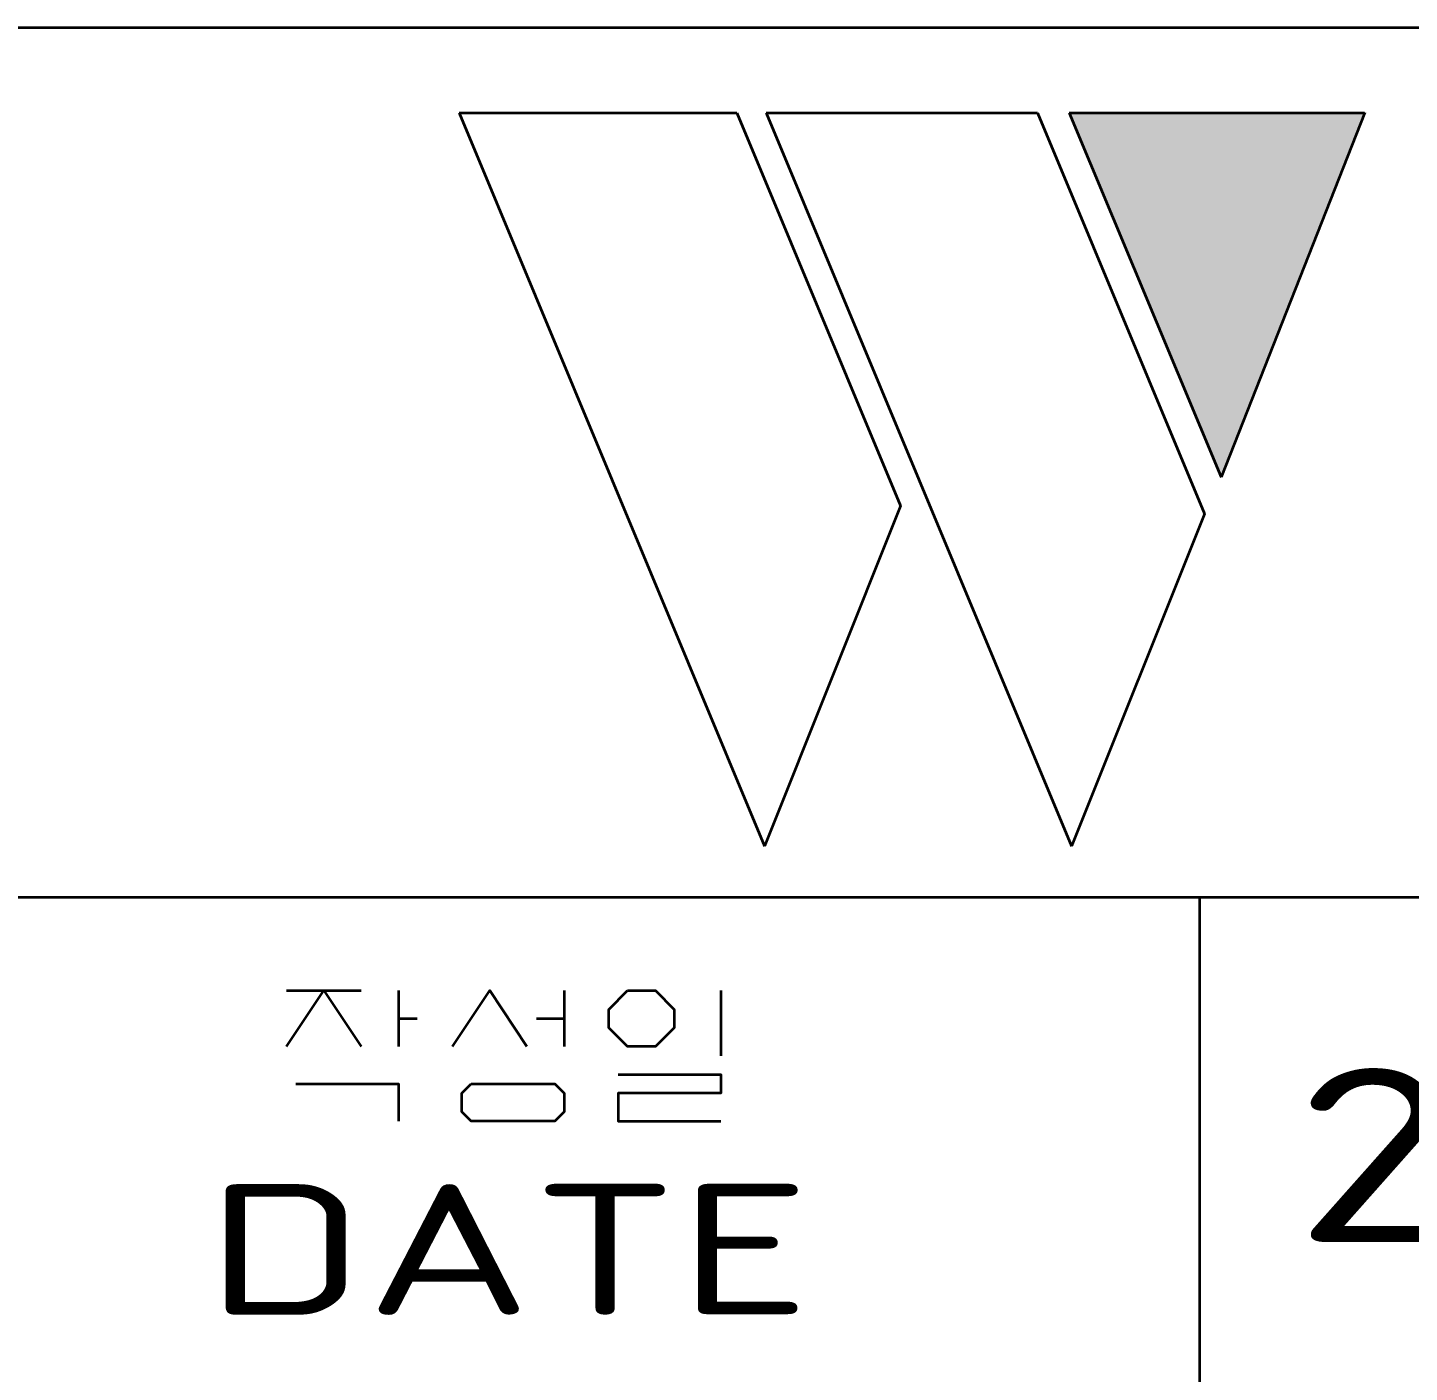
# Model space of a CAD drawing. Extents: x 23 to 417, y 3 to 294.
# Drawn here: x 277.16 to 296.22, y 31.68 to 50.24 of the extents above; entities that cross this region are included whole.
import ezdxf
from ezdxf.enums import TextEntityAlignment as Align

# ---------------------------------------------------------------- set-up
doc = ezdxf.new("R2010")
doc.units = 0
doc.layers.get('0').update_dxf_attribs({"lineweight": 13})
doc.layers.add('5', color=7, linetype='Continuous', lineweight=13)
doc.layers.add('6', color=7, linetype='Continuous', lineweight=13)
doc.styles.get("Standard").update_dxf_attribs({"font": 'isocp.shx'})

# ---------------------------------------------------------------- blocks, each defined once
blk = doc.blocks.new('BLOCK4')
at = {"layer": '5', "color": 7, "lineweight": 13}
blk.add_text('2017.07.13', height=2.4, dxfattribs=at).set_placement((294.634, 33.481), (312.911, 33.481), align=Align.FIT)
blk = doc.blocks.new('BLOCK8')
at = {"layer": '5', "color": 7, "lineweight": 13}
blk.add_text('DATE', height=1.8, dxfattribs=at).set_placement((279.616, 32.479), (287.965, 32.479), align=Align.FIT)
blk = doc.blocks.new('BLOCK45')
at = {"color": 1, "lineweight": 5}
for points in [[(295.606, 49.062), (291.531, 49.062), (293.625, 44.033)], [(295.608, 49.066), (295.606, 49.062), (295.606, 49.062)]]:
    blk.add_solid(points, dxfattribs=at)

msp = doc.modelspace()

# ---------------------------------------------------------------- linework, layer by layer
at = {"color": 7, "lineweight": 35}
for p, q in [((230.762, 50.238), (409.762, 50.238)), ((250.762, 38.238), (337.762, 38.238)), ((293.331, 10.238), (293.331, 38.238))]:
    msp.add_line(p, q, dxfattribs=at)
at = {"color": 7, "lineweight": 35, "ltscale": 0.025714}
msp.add_line((280.731, 36.949), (281.759, 36.949), dxfattribs=at)
at = {"color": 7, "lineweight": 35, "ltscale": 0.019286}
for p, q in [((282.274, 36.949), (282.274, 36.177)), ((284.562, 36.949), (284.562, 36.177))]:
    msp.add_line(p, q, dxfattribs=at)
at = {"color": 7, "lineweight": 35, "ltscale": 0.0225}
msp.add_line((286.722, 36.949), (286.722, 36.049), dxfattribs=at)
at = {"color": 7, "lineweight": 35, "ltscale": 0.006429}
msp.add_line((282.274, 36.563), (282.531, 36.563), dxfattribs=at)
at = {"color": 7, "lineweight": 35, "ltscale": 0.009643}
msp.add_line((284.177, 36.563), (284.562, 36.563), dxfattribs=at)
at = {"color": 7, "lineweight": 35}
for points in [[(280.731, 36.177), (281.245, 36.949), (281.759, 36.177)], [(283.019, 36.177), (283.534, 36.949), (284.048, 36.177)], [(280.859, 35.663), (282.274, 35.663), (282.274, 35.149)], [(285.308, 35.791), (286.722, 35.791), (286.722, 35.534), (285.308, 35.534), (285.308, 35.149), (286.722, 35.149)]]:
    msp.add_lwpolyline(points, dxfattribs=at)
for points in [[(285.437, 36.949), (285.822, 36.949), (286.079, 36.691), (286.079, 36.434), (285.822, 36.177), (285.437, 36.177), (285.179, 36.434), (285.179, 36.691)], [(283.277, 35.663), (284.434, 35.663), (284.562, 35.534), (284.562, 35.277), (284.434, 35.149), (283.277, 35.149), (283.148, 35.277), (283.148, 35.534)]]:
    msp.add_lwpolyline(points, close=True, dxfattribs=at)
at = {"layer": '6', "color": 7, "lineweight": 35, "ltscale": 0.095784}
msp.add_line((283.113, 49.062), (286.944, 49.062), dxfattribs=at)
msp.add_line((283.113, 49.062), (286.944, 49.062), dxfattribs=at)
at = {"layer": '6', "color": 7, "lineweight": 35, "ltscale": 0.274011}
for p, q in [((283.113, 49.062), (287.326, 38.944)), ((283.113, 49.062), (287.326, 38.944)), ((287.349, 49.062), (291.563, 38.944)), ((287.349, 49.062), (291.563, 38.944))]:
    msp.add_line(p, q, dxfattribs=at)
at = {"layer": '6', "color": 7, "lineweight": 35, "ltscale": 0.146861}
msp.add_line((286.944, 49.062), (289.202, 43.639), dxfattribs=at)
msp.add_line((286.944, 49.062), (289.202, 43.639), dxfattribs=at)
at = {"layer": '6', "color": 7, "lineweight": 35, "ltscale": 0.09354}
msp.add_line((287.349, 49.062), (291.091, 49.062), dxfattribs=at)
msp.add_line((287.349, 49.062), (291.091, 49.062), dxfattribs=at)
at = {"layer": '6', "color": 7, "lineweight": 35, "ltscale": 0.149839}
msp.add_line((291.091, 49.062), (293.395, 43.529), dxfattribs=at)
msp.add_line((291.091, 49.062), (293.395, 43.529), dxfattribs=at)
at = {"layer": '6', "color": 7, "lineweight": 35, "ltscale": 0.101879}
msp.add_line((291.531, 49.062), (295.606, 49.062), dxfattribs=at)
at = {"layer": '6', "color": 7, "lineweight": 35, "ltscale": 0.136204}
msp.add_line((291.531, 49.062), (293.625, 44.033), dxfattribs=at)
at = {"layer": '6', "color": 7, "lineweight": 35, "ltscale": 0.13523}
msp.add_line((295.608, 49.066), (293.625, 44.033), dxfattribs=at)
at = {"layer": '6', "color": 7, "lineweight": 35, "ltscale": 0.126406}
msp.add_line((289.202, 43.639), (287.326, 38.944), dxfattribs=at)
msp.add_line((289.202, 43.639), (287.326, 38.944), dxfattribs=at)
at = {"layer": '6', "color": 7, "lineweight": 35, "ltscale": 0.123445}
msp.add_line((293.395, 43.529), (291.563, 38.944), dxfattribs=at)
msp.add_line((293.395, 43.529), (291.563, 38.944), dxfattribs=at)

# ---------------------------------------------------------------- block references
at = {"lineweight": 0}
msp.add_blockref('BLOCK45', (0, 0), dxfattribs=at)
at = {"layer": '5', "lineweight": 0}
for name in ['BLOCK4', 'BLOCK8']:
    msp.add_blockref(name, (0, 0), dxfattribs=at)

doc.saveas('drawing.dxf')
